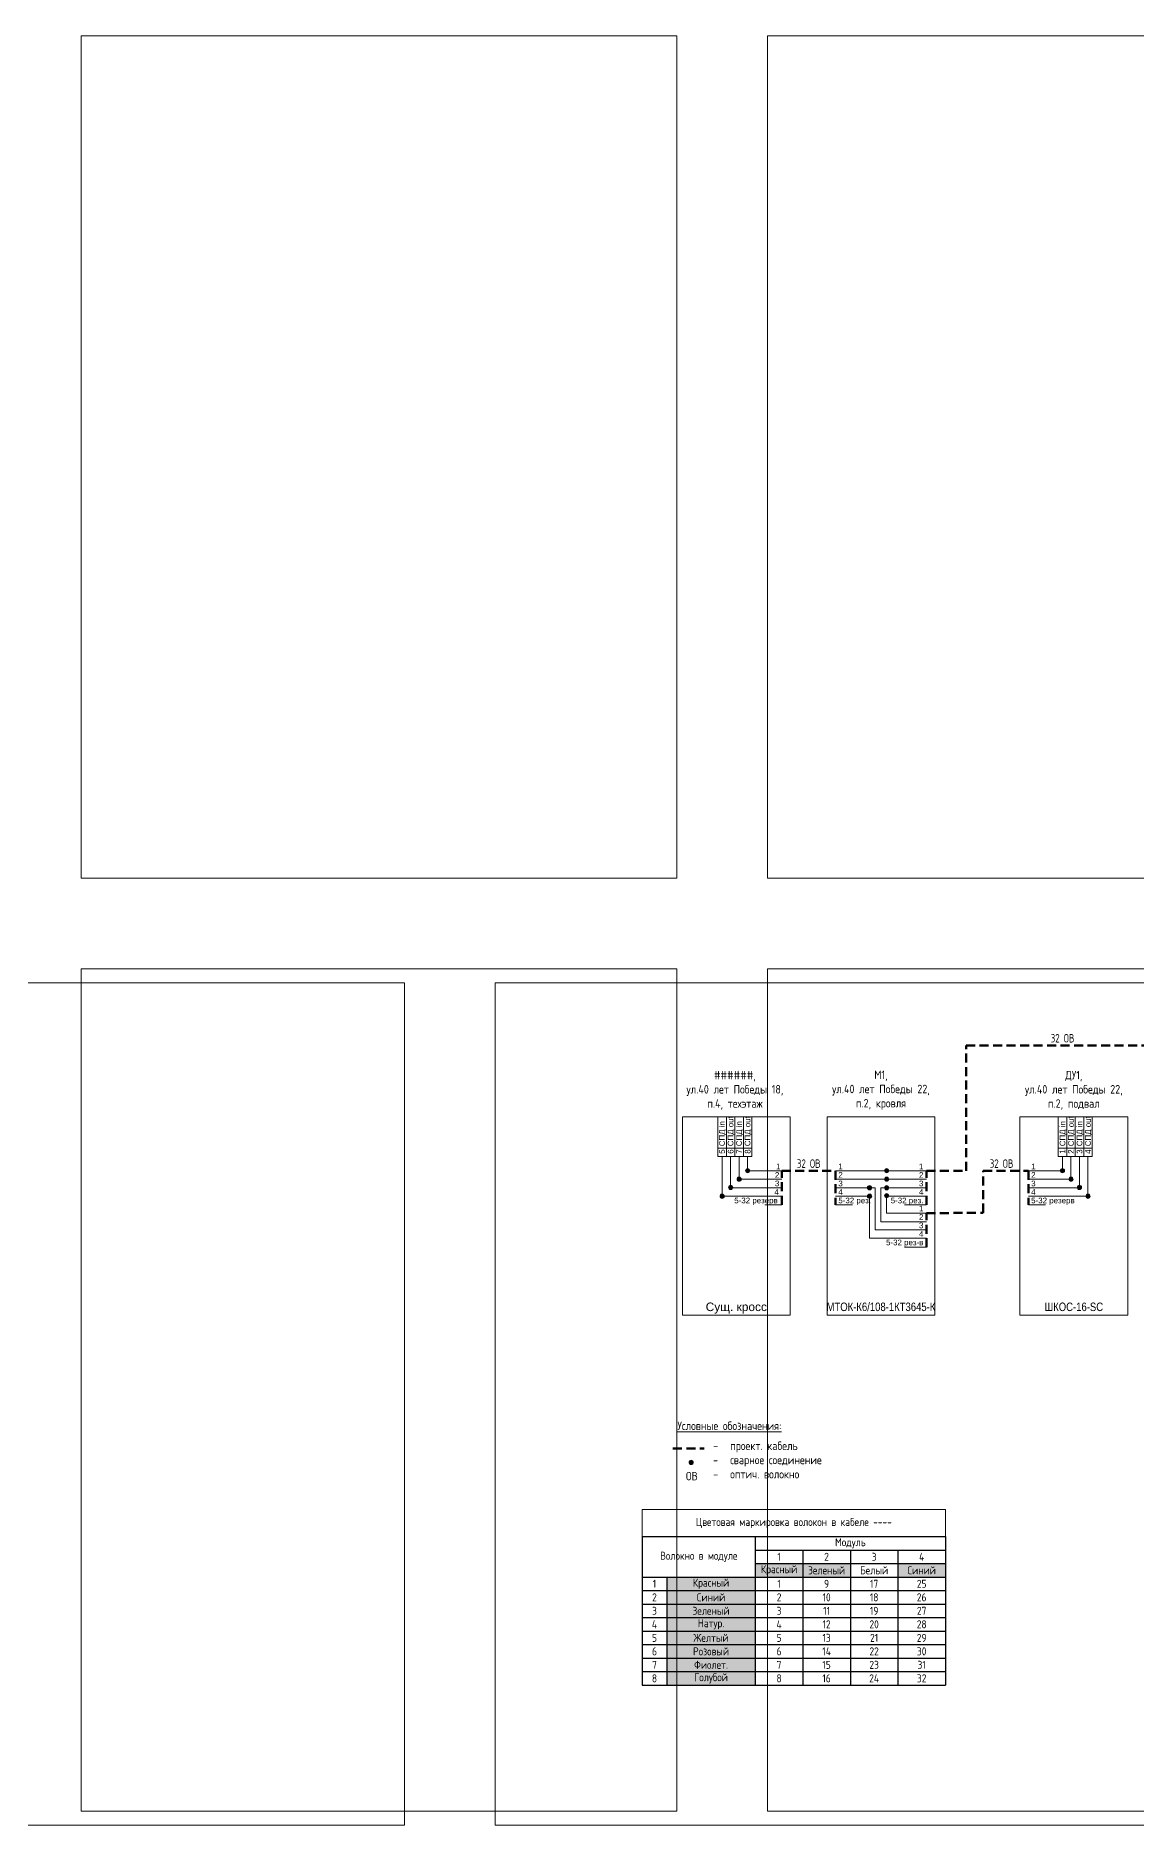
# Model space of a CAD drawing. Header units: millimetres. Extents: x -6680 to 6456, y 1671 to 6150.
# Drawn here: x -2178 to -1790, y 2653 to 3284 of the extents above; entities that cross this region are included whole.
import ezdxf
from ezdxf.enums import TextEntityAlignment as Align

# ---------------------------------------------------------------- set-up
doc = ezdxf.new("R2010")
doc.units = ezdxf.units.MM
doc.linetypes.add('HIDDEN2', pattern=[4.7625, 3.175, -1.5875])
doc.layers.add('ВЭ', color=1, linetype='Continuous')
doc.styles.get("Standard").update_dxf_attribs({"font": 'arial.ttf'})
doc.styles.add('мой', font='GOST_Common.ttf', dxfattribs={"width": 0.9, "height": 3})

# ---------------------------------------------------------------- blocks, each defined once
blk = doc.blocks.new('*U133')
at = {"layer": 'ВЭ', "color": 250, "linetype": 'ByBlock', "lineweight": 18}
blk.add_lwpolyline([(-105, -148.5), (105, -148.5), (105, 148.5), (-105, 148.5), (-105, -148.5)], dxfattribs=at)
blk = doc.blocks.new('*U134')
at = {"layer": 'Defpoints', "color": 0, "linetype": 'ByBlock', "lineweight": -2, "transparency": 16777216}
for p in [(1210, 0), (1452, 0), (1210, -329), (1452, -329)]:
    blk.add_blockref('*U133', p, dxfattribs=at)
blk = doc.blocks.new('*U177')
at = {"color": 7, "linetype": 'Continuous', "lineweight": 15}
blk.add_lwpolyline([(-210, -148.5), (210, -148.5), (210, 148.5), (-210, 148.5)], close=True, dxfattribs=at)
blk = doc.blocks.new('*U178')
at = {"layer": 'Defpoints', "color": 0, "linetype": 'ByBlock', "lineweight": -2, "transparency": 16777216}
for p in [(904, 0), (1356, 0)]:
    blk.add_blockref('*U177', p, dxfattribs=at)
blk = doc.blocks.new('Сварка')
at = {"linetype": 'Continuous', "lineweight": 30, "true_color": 0xffffff}
h = blk.add_hatch(color=7, dxfattribs=at)
h.dxf.hatch_style = 1
h.paths.add_polyline_path([(1, 0, 1), (-1, 0, 1)])
at = {"color": 7, "linetype": 'Continuous', "lineweight": 20}
blk.add_circle((0, 0), 1, dxfattribs=at)
blk = doc.blocks.new('*T220')
at = {"color": 0, "linetype": 'ByBlock', "lineweight": -2, "transparency": 16777216}
for p, q in [((0, -9.51), (106.91, -9.51)), ((39.87, -23.8), (39.87, -28.57)), ((56.63, -19.04), (56.63, -23.8)), ((39.87, -52.38), (39.87, -57.14))]:
    blk.add_line(p, q, dxfattribs=at)
at = {"linetype": 'ByBlock', "lineweight": -2, "transparency": 16777216}
for p, q in [((0, -9.51), (0, -61.91)), ((39.87, -9.51), (39.87, -23.8)), ((106.91, -9.51), (106.91, -61.91)), ((39.87, -14.28), (106.91, -14.28)), ((56.63, -14.28), (56.63, -19.04)), ((73.39, -14.28), (73.39, -61.91)), ((90.15, -14.28), (90.15, -61.91)), ((0, -23.8), (106.91, -23.8)), ((8.65, -23.8), (8.65, -61.91)), ((39.87, -19.04), (106.91, -19.04)), ((56.63, -23.8), (56.63, -61.91)), ((0, -28.57), (106.91, -28.57)), ((39.87, -28.57), (39.87, -52.38)), ((0, -33.33), (106.91, -33.33)), ((0, -38.09), (106.91, -38.09)), ((0, -42.85), (106.91, -42.85)), ((0, -47.62), (106.91, -47.62)), ((0, -52.38), (106.91, -52.38)), ((0, -57.14), (106.91, -57.14)), ((0, -61.91), (106.91, -61.91)), ((39.87, -57.14), (39.87, -61.91))]:
    blk.add_line(p, q, dxfattribs=at)
at = {"color": 1, "linetype": 'Continuous', "true_color": 0xff0000, "transparency": 16777216}
for points in [[(8.65, -23.8), (8.65, -28.57), (39.87, -23.8), (39.87, -28.57)], [(39.87, -19.04), (39.87, -23.8), (56.63, -19.04), (56.63, -23.8)]]:
    blk.add_solid(points, dxfattribs=at)
at = {"color": 3, "linetype": 'Continuous', "true_color": 0x00ff00, "transparency": 16777216}
for points in [[(56.63, -19.04), (56.63, -23.8), (73.39, -19.04), (73.39, -23.8)], [(8.65, -33.33), (8.65, -38.09), (39.87, -33.33), (39.87, -38.09)]]:
    blk.add_solid(points, dxfattribs=at)
at = {"color": 150, "linetype": 'Continuous', "true_color": 0x3399ff, "transparency": 16777216}
for points in [[(90.15, -19.04), (90.15, -23.8), (106.91, -19.04), (106.91, -23.8)], [(8.65, -28.57), (8.65, -33.33), (39.87, -28.57), (39.87, -33.33)]]:
    blk.add_solid(points, dxfattribs=at)
at = {"color": 42, "linetype": 'Continuous', "transparency": 16777216}
blk.add_solid([(8.65, -38.09), (8.65, -42.85), (39.87, -38.09), (39.87, -42.85)], dxfattribs=at)
at = {"color": 2, "linetype": 'Continuous', "true_color": 0xffff00, "transparency": 16777216}
blk.add_solid([(8.65, -42.85), (8.65, -47.62), (39.87, -42.85), (39.87, -47.62)], dxfattribs=at)
at = {"color": 254, "linetype": 'Continuous', "true_color": 0xffc7c7, "transparency": 16777216}
blk.add_solid([(8.65, -47.62), (8.65, -52.38), (39.87, -47.62), (39.87, -52.38)], dxfattribs=at)
at = {"color": 6, "linetype": 'Continuous', "transparency": 16777216}
blk.add_solid([(8.65, -52.38), (8.65, -57.14), (39.87, -52.38), (39.87, -57.14)], dxfattribs=at)
at = {"color": 4, "linetype": 'Continuous', "transparency": 16777216}
blk.add_solid([(8.65, -57.14), (8.65, -61.91), (39.87, -57.14), (39.87, -61.91)], dxfattribs=at)
at = {"layer": 'Defpoints', "color": 8, "linetype": 'ByBlock', "lineweight": 0, "transparency": 16777216}
for p, q in [((0, 0), (106.91, 0)), ((0, 0), (0, -9.51)), ((106.91, 0), (106.91, -9.51))]:
    blk.add_line(p, q, dxfattribs=at)
at = {"color": 0, "linetype": 'Continuous', "lineweight": 15, "transparency": 16777216, "attachment_point": 5, "style": 'мой'}
for s, insert, char_height, width in [('Цветовая маркировка волокон в кабеле ----', (53.46, -4.76), 2.8222, 103.9133), ('Модуль', (73.39, -11.9), 2.822, 64.0422), ('Волокно в модуле', (19.94, -16.66), 2.8222, 36.8711), ('{\\fGOST Common|b0|i0|c0;1', (48.25, -16.66), 2.8222, 13.7606), ('{\\fGOST Common|b0|i0|c0;2', (65.01, -16.66), 2.8222, 13.7606), ('{\\fGOST Common|b0|i0|c0;3', (81.77, -16.66), 2.8222, 13.7606), ('{\\fGOST Common|b0|i0|c0;4', (98.53, -16.66), 2.8222, 13.7606), ('{\\fGOST Common|b0|i0|c0;1', (4.32, -26.18), 2.8222, 5.6467), ('{\\fGOST Common|b0|i0|c0;Красный', (24.26, -26.18), 2.8222, 28.2244), ('{\\fGOST Common|b0|i0|c0;Красный', (48.25, -21.42), 2.8222, 13.7606), ('{\\fGOST Common|b0|i0|c0;1', (48.25, -26.18), 2.8222, 13.7606), ('{\\fGOST Common|b0|i0|c0;Зеленый', (65.01, -21.42), 2.8222, 13.7606), ('9', (65.01, -26.18), 2.82, 13.7606), ('Белый', (81.77, -21.42), 2.822, 13.7606), ('17', (81.77, -26.18), 2.822, 13.7606), ('{\\fGOST Common|b0|i0|c0;Синий', (98.53, -21.42), 2.8222, 13.7606), ('25', (98.53, -26.18), 2.822, 13.7606), ('{\\fGOST Common|b0|i0|c0;2', (4.32, -30.95), 2.8222, 5.6467), ('{\\fGOST Common|b0|i0|c0;Синий', (24.26, -30.95), 2.8222, 28.2244), ('2', (48.25, -30.95), 2.82, 13.7606), ('10', (65.01, -30.95), 2.822, 13.7606), ('18', (81.77, -30.95), 2.822, 13.7606), ('26', (98.53, -30.95), 2.822, 13.7606), ('{\\fGOST Common|b0|i0|c0;3', (4.32, -35.71), 2.8222, 5.6467), ('{\\fGOST Common|b0|i0|c0;Зеленый', (24.26, -35.71), 2.8222, 28.2244), ('3', (48.25, -35.71), 2.82, 13.7606), ('11', (65.01, -35.71), 2.822, 13.7606), ('19', (81.77, -35.71), 2.822, 13.7606), ('27', (98.53, -35.71), 2.822, 13.7606), ('{\\fGOST Common|b0|i0|c0;4', (4.32, -40.47), 2.8222, 5.6467), ('{\\fGOST Common|b0|i0|c0;5', (4.32, -45.24), 2.8222, 5.6467), ('Желтый', (24.26, -45.24), 2.822, 28.2244), ('Натур.', (24.26, -40.47), 2.822, 28.2244), ('4', (48.25, -40.47), 2.82, 13.7606), ('5', (48.25, -45.24), 2.82, 13.7606), ('13', (65.01, -45.24), 2.822, 13.7606), ('12', (65.01, -40.47), 2.822, 13.7606), ('20', (81.77, -40.47), 2.822, 13.7606), ('21', (81.77, -45.24), 2.822, 13.7606), ('28', (98.53, -40.47), 2.822, 13.7606), ('29', (98.53, -45.24), 2.822, 13.7606), ('{\\fGOST Common|b0|i0|c0;6', (4.32, -50), 2.8222, 5.6467), ('Розовый', (24.26, -50), 2.822, 28.2244), ('6', (48.25, -50), 2.82, 13.7606), ('14', (65.01, -50), 2.822, 13.7606), ('22', (81.77, -50), 2.822, 13.7606), ('30', (98.53, -50), 2.822, 13.7606), ('{\\fGOST Common|b0|i0|c0;7', (4.32, -54.76), 2.8222, 5.6467), ('Фиолет.', (24.26, -54.76), 2.822, 28.2244), ('7', (48.25, -54.76), 2.82, 13.7606), ('15', (65.01, -54.76), 2.822, 13.7606), ('23', (81.77, -54.76), 2.822, 13.7606), ('31', (98.53, -54.76), 2.822, 13.7606), ('{\\fGOST Common|b0|i0|c0;8', (4.32, -59.52), 2.8222, 5.6467), ('{\\C7;Голубой}', (24.26, -59.52), 2.8222, 28.2244), ('8', (48.25, -59.52), 2.82, 13.7606), ('16', (65.01, -59.52), 2.822, 13.7606), ('24', (81.77, -59.52), 2.822, 13.7606), ('32', (98.53, -59.52), 2.822, 13.7606)]:
    blk.add_mtext(s, dxfattribs=dict(at, insert=insert, char_height=char_height, width=width))
blk = doc.blocks.new('*U190')
at = {"color": 7, "lineweight": 20}
blk.add_lwpolyline([(-10, 0), (-7, 0)], dxfattribs=at)
blk = doc.blocks.new('*U191')
at = {"color": 0, "linetype": 'ByBlock', "lineweight": -2, "transparency": 16777216}
for p in [(0, 0), (0, -3), (0, -6), (0, -9)]:
    blk.add_blockref('*U190', p, dxfattribs=at)
blk = doc.blocks.new('*U192')
at = {"color": 7, "lineweight": 20}
for points in [[(-1.5, -3.5), (1.5, -3.5), (1.5, 7.5), (-1.5, 7.5)], [(-1.5, -6.5), (1.5, -6.5), (1.5, -3.5), (-1.5, -3.5)]]:
    blk.add_lwpolyline(points, close=True, dxfattribs=at)
blk = doc.blocks.new('*U193')
at = {"color": 0, "linetype": 'ByBlock', "lineweight": -2, "transparency": 16777216}
for p in [(0, 0), (3, 0), (6, 0), (9, 0)]:
    blk.add_blockref('*U192', p, dxfattribs=at)
blk = doc.blocks.new('*U194')
at = {"color": 7, "lineweight": 20}
blk.add_lwpolyline([(-13, 0), (-7, 0)], dxfattribs=at)
blk = doc.blocks.new('*U195')
at = {"color": 0, "linetype": 'ByBlock', "lineweight": -2, "transparency": 16777216}
for p in [(0, 0), (0, -3), (0, -6), (0, -9), (0, -12)]:
    blk.add_blockref('*U194', p, dxfattribs=at)
blk = doc.blocks.new('*U208')
at = {"color": 7, "lineweight": 20}
blk.add_lwpolyline([(-10, 0), (-7, 0)], dxfattribs=at)
blk = doc.blocks.new('*U209')
at = {"color": 0, "linetype": 'ByBlock', "lineweight": -2, "transparency": 16777216}
for p in [(0, 0), (0, -3), (0, -6), (0, -9)]:
    blk.add_blockref('*U208', p, dxfattribs=at)
blk = doc.blocks.new('*U210')
at = {"color": 7, "lineweight": 20}
for points in [[(-1.5, -3.5), (1.5, -3.5), (1.5, 7.5), (-1.5, 7.5)], [(-1.5, -6.5), (1.5, -6.5), (1.5, -3.5), (-1.5, -3.5)]]:
    blk.add_lwpolyline(points, close=True, dxfattribs=at)
blk = doc.blocks.new('*U211')
at = {"color": 0, "linetype": 'ByBlock', "lineweight": -2, "transparency": 16777216}
for p in [(0, 0), (3, 0), (6, 0), (9, 0)]:
    blk.add_blockref('*U210', p, dxfattribs=at)
blk = doc.blocks.new('*U212')
at = {"color": 7, "lineweight": 20}
blk.add_lwpolyline([(-13, 0), (-7, 0)], dxfattribs=at)
blk = doc.blocks.new('*U213')
at = {"color": 0, "linetype": 'ByBlock', "lineweight": -2, "transparency": 16777216}
for p in [(0, 0), (0, -3), (0, -6), (0, -9), (0, -12)]:
    blk.add_blockref('*U212', p, dxfattribs=at)

msp = doc.modelspace()

# ---------------------------------------------------------------- linework, layer by layer
at = {"color": 5, "linetype": 'HIDDEN2', "lineweight": 50}
for points in [[(-1863.76, 2871.8), (-1863.76, 2883.8), (-1849.76, 2883.8), (-1849.76, 2928), (-1786.76, 2928)], [(-1914.76, 2871.8), (-1914.76, 2883.8), (-1895.76, 2883.8), (-1895.76, 2871.8)], [(-1863.76, 2856.8), (-1863.76, 2868.8), (-1843.76, 2869), (-1843.76, 2883.8), (-1827.76, 2883.8), (-1827.76, 2871.8)], [(-1953.11, 2785.84), (-1942.11, 2785.84)]]:
    msp.add_lwpolyline(points, dxfattribs=at)
at = {"color": 7, "lineweight": 20}
for points in [[(-1911.76, 2902.8), (-1949.76, 2902.8), (-1949.76, 2832.8), (-1911.76, 2832.8)], [(-1898.76, 2902.8), (-1860.76, 2902.8), (-1860.76, 2832.8), (-1898.76, 2832.8)], [(-1830.76, 2902.8), (-1792.76, 2902.8), (-1792.76, 2832.8), (-1830.76, 2832.8)]]:
    msp.add_lwpolyline(points, close=True, dxfattribs=at)
at = {"color": 7, "linetype": 'Continuous', "lineweight": 15}
for points in [[(-1935.76, 2885.8), (-1935.76, 2874.8), (-1920.76, 2874.8)], [(-1920.76, 2877.8), (-1932.76, 2877.8), (-1932.76, 2885.8)], [(-1929.76, 2885.8), (-1929.76, 2880.8), (-1920.76, 2880.8)], [(-1926.76, 2885.8), (-1926.76, 2883.8), (-1920.76, 2883.8)], [(-1815.76, 2885.8), (-1815.76, 2883.8), (-1821.76, 2883.8)], [(-1812.76, 2885.8), (-1812.76, 2880.8), (-1821.76, 2880.8)], [(-1821.76, 2877.8), (-1809.76, 2877.8), (-1809.76, 2885.8)], [(-1806.76, 2885.8), (-1806.76, 2874.8), (-1821.76, 2874.8)]]:
    msp.add_lwpolyline(points, dxfattribs=at)
at = {"color": 7, "lineweight": 20}
for points in [[(-1895.76, 2883.8), (-1863.76, 2883.8)], [(-1895.76, 2880.8), (-1863.76, 2880.8)], [(-1895.76, 2877.8), (-1881.76, 2877.8)], [(-1879.76, 2877.8), (-1863.76, 2877.8)], [(-1895.76, 2874.8), (-1883.76, 2874.8)], [(-1895.76, 2871.8), (-1889.76, 2871.8)], [(-1877.76, 2874.8), (-1863.76, 2874.8)], [(-1871.44, 2871.8), (-1863.76, 2871.8)], [(-1879.76, 2865.8), (-1863.76, 2865.8)], [(-1877.76, 2868.8), (-1863.76, 2868.8)], [(-1871.44, 2856.8), (-1863.76, 2856.8)]]:
    msp.add_lwpolyline(points, dxfattribs=at)
at = {"color": 7, "linetype": 'Continuous', "lineweight": 20}
for points in [[(-1881.76, 2877.8), (-1881.76, 2863), (-1863.76, 2863)], [(-1879.76, 2877.8), (-1879.76, 2865.8), (-1863.76, 2865.8)], [(-1895.76, 2871.8), (-1889.76, 2871.8)], [(-1883.76, 2874.8), (-1883.76, 2860), (-1863.76, 2860)], [(-1877.76, 2874.8), (-1877.76, 2868.8), (-1863.76, 2868.8)], [(-1869.76, 2871.8), (-1863.76, 2871.8)]]:
    msp.add_lwpolyline(points, dxfattribs=at)

# ---------------------------------------------------------------- block references
at = {"color": 7, "linetype": 'Continuous', "lineweight": 15, "xscale": -1}
msp.add_blockref('*U193', (-1926.76, 2895.3), dxfattribs=at)
at = {"color": 7, "linetype": 'Continuous', "lineweight": 15}
msp.add_blockref('*U211', (-1815.76, 2895.3), dxfattribs=at)
at = {"color": 7, "lineweight": 20, "xscale": -1, "rotation": 270}
msp.add_blockref('*U191', (-1926.76, 2895.8), dxfattribs=at)
at = {"color": 7, "lineweight": 20, "yscale": 0.75, "zscale": 0.75}
for p, xscale in [((-1926.76, 2883.8), -0.75), ((-1877.76, 2883.8), 0.75), ((-1815.76, 2883.8), 0.75), ((-1932.76, 2877.9), -0.75), ((-1929.76, 2880.8), -0.75), ((-1883.76, 2877.8), 0.75), ((-1877.76, 2880.8), 0.75), ((-1877.76, 2877.8), 0.75), ((-1812.76, 2880.8), 0.75), ((-1809.76, 2877.9), 0.75), ((-1935.76, 2874.8), -0.75), ((-1883.76, 2874.8), 0.75), ((-1877.76, 2875), 0.75), ((-1806.76, 2874.8), 0.75), ((-1946.68, 2780.94), 0.75)]:
    msp.add_blockref('Сварка', p, dxfattribs=dict(at, xscale=xscale))
at = {"color": 7, "lineweight": 20, "xscale": -1}
msp.add_blockref('*U195', (-1927.76, 2883.8), dxfattribs=at)
at = {"color": 7, "lineweight": 20}
msp.add_blockref('*U213', (-1814.76, 2883.8), dxfattribs=at)
at = {"color": 7, "lineweight": 20, "rotation": 90}
msp.add_blockref('*U209', (-1815.76, 2895.8), dxfattribs=at)
msp.add_blockref('*T220', (-1963.94, 2764.31))
at = {"layer": 'Defpoints'}
msp.add_blockref('*U134', (-3266.76, 3135.5), dxfattribs=at)
at = {"layer": 'Defpoints', "color": 7, "linetype": 'Continuous', "lineweight": 15}
msp.add_blockref('*U178', (-3161.76, 2801.5), dxfattribs=at)

# ---------------------------------------------------------------- texts
for s, p in [('СПД out', (-1931.81, 2892.43)), ('СПД out', (-1925.81, 2892.43)), ('СПД out', (-1811.76, 2892.43)), ('СПД out', (-1805.76, 2892.43)), ('СПД in', (-1934.81, 2892.43)), ('СПД in', (-1928.81, 2892.43)), ('СПД in', (-1814.76, 2892.43)), ('СПД in', (-1808.76, 2892.43)), ('5', (-1934.76, 2889.77)), ('6', (-1931.76, 2889.77)), ('7', (-1928.76, 2889.77)), ('8', (-1925.76, 2889.77)), ('1', (-1814.76, 2889.77)), ('2', (-1811.76, 2889.77)), ('3', (-1808.76, 2889.77)), ('4', (-1805.76, 2889.77))]:
    msp.add_text(s, height=2, rotation=90).set_placement(p)
for s, p in [('1', (-1916.74, 2884.3)), ('1', (-1894.79, 2884.3)), ('1', (-1826.79, 2884.3)), ('3', (-1917.14, 2878.3)), ('2', (-1917.14, 2881.3)), ('3', (-1894.79, 2878.3)), ('2', (-1894.79, 2881.3)), ('3', (-1826.79, 2878.3)), ('2', (-1826.79, 2881.3)), ('4', (-1917.34, 2875.3)), ('4', (-1894.79, 2875.3)), ('5-32 рез.', (-1894.79, 2872.3)), ('4', (-1826.79, 2875.3)), ('5-32 резерв', (-1826.79, 2872.3))]:
    msp.add_text(s, height=2).set_placement(p)
for s, p in [('1', (-1864.79, 2884.3)), ('3', (-1864.79, 2878.3)), ('2', (-1864.79, 2881.3)), ('5-32 резерв', (-1916.14, 2872.3)), ('5-32 рез.', (-1864.79, 2872.3)), ('4', (-1864.79, 2875.3)), ('1', (-1864.79, 2869.5)), ('3', (-1864.79, 2863.5)), ('2', (-1864.79, 2866.5)), ('5-32 рез-в', (-1864.79, 2857.5)), ('4', (-1864.79, 2860.5))]:
    msp.add_text(s, height=2).set_placement(p, align=Align.RIGHT)
msp.add_text('Сущ. кросс', height=3).set_placement((-1930.76, 2835.8), align=Align.MIDDLE_CENTER)
at = {"width": 0.8}
for s, p in [('МТОК-К6/108-1КТ3645-К', (-1879.76, 2835.8)), ('ШКОС-16-SC', (-1811.76, 2835.8))]:
    msp.add_text(s, height=3, dxfattribs=at).set_placement(p, align=Align.MIDDLE_CENTER)
at = {"color": 7, "char_height": 3, "attachment_point": 5, "rotation": 359.86157, "style": 'мой'}
for insert in [(-1815.76, 2928), (-1905.26, 2883.8), (-1837.26, 2883.8)]:
    msp.add_mtext_dynamic_manual_height_columns('{\\W0.8;32 ОВ\\P }', width=12.199, gutter_width=12.5, heights=[0], dxfattribs=dict(at, insert=insert))
at = {"color": 7, "linetype": 'Continuous', "lineweight": 15, "char_height": 3, "style": 'мой'}
for s, insert, width, attachment_point in [('######, \\Pул.40 лет Победы 18, п.4, техэтаж', (-1931.26, 2905.3), 38, 8), ('М1, \\Pул.40 лет Победы 22, п.2, кровля', (-1879.76, 2905.3), 38, 8), ('ДУ1, \\Pул.40 лет Победы 22, п.2, подвал', (-1811.76, 2905.3), 38, 8), ('{\\LУсловные обозначения:}', (-1951.51, 2795.35), 39.385, 1)]:
    msp.add_mtext(s, dxfattribs=dict(at, insert=insert, width=width, attachment_point=attachment_point))
at = {"color": 7, "insert": (-1938.94, 2788.3), "char_height": 3, "width": 44.824, "attachment_point": 1, "style": 'мой'}
msp.add_mtext('\\pi-12,l12,t6;-^Iпроект. кабель \\P-^Iсварное соединение\\P-^Iоптич. волокно', dxfattribs=at)
at = {"color": 7, "linetype": 'Continuous', "lineweight": 30, "insert": (-1948.53, 2777.6), "char_height": 3, "width": 1.4175, "attachment_point": 1, "style": 'мой'}
msp.add_mtext('ОВ', dxfattribs=at)

doc.saveas('drawing.dxf')
